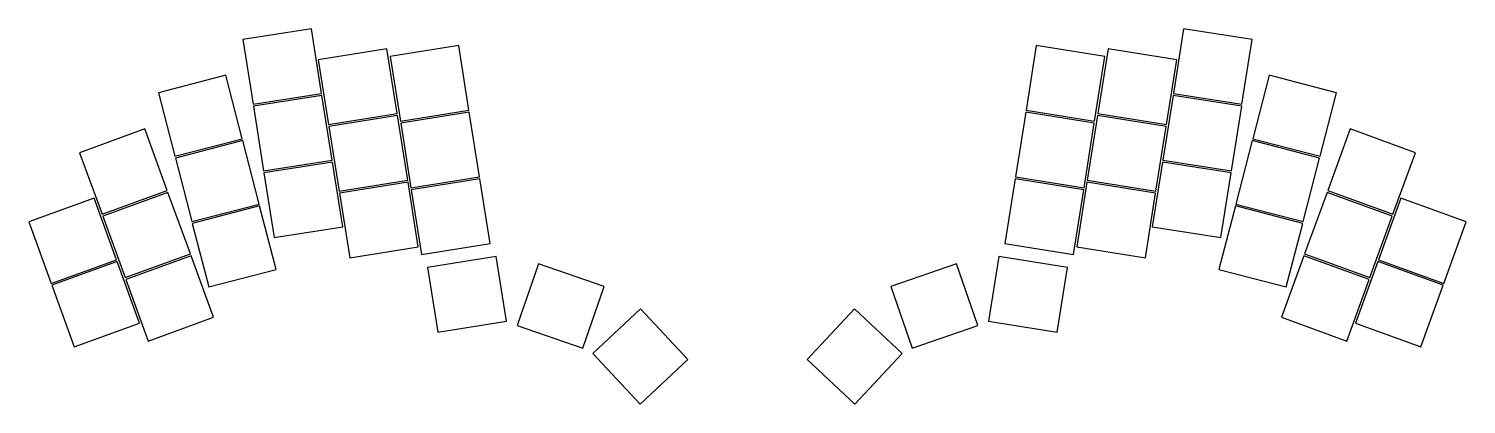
# Model space of a CAD drawing. Header units: millimetres. Extents: x 65 to 427, y -127 to -32.
import ezdxf

# ---------------------------------------------------------------- set-up
doc = ezdxf.new("R2010")
doc.units = ezdxf.units.MM

msp = doc.modelspace()

# ---------------------------------------------------------------- linework, layer by layer
for p, q in [((135.71, -32.05), (118.43, -34.79)), ((138.29, -48.35), (135.71, -32.05)), ((355.43, -32.05), (352.85, -48.35)), ((372.71, -34.79), (355.43, -32.05)), ((118.43, -34.79), (121.01, -51.09)), ((370.13, -51.09), (372.71, -34.79)), ((154.74, -37.14), (137.46, -39.88)), ((157.32, -53.43), (154.74, -37.14)), ((172.83, -36.3), (155.55, -39.03)), ((155.55, -39.03), (158.13, -55.33)), ((175.41, -52.59), (172.83, -36.3)), ((318.31, -36.3), (315.73, -52.59)), ((335.59, -39.03), (318.31, -36.3)), ((333.01, -55.33), (335.59, -39.03)), ((336.4, -37.14), (333.82, -53.43)), ((353.68, -39.88), (336.4, -37.14)), ((137.46, -39.88), (140.04, -56.17)), ((351.1, -56.17), (353.68, -39.88)), ((114.15, -43.79), (97.21, -48.17)), ((118.28, -59.76), (114.15, -43.79)), ((376.99, -43.79), (372.86, -59.76)), ((393.93, -48.17), (376.99, -43.79)), ((97.21, -48.17), (101.34, -64.15)), ((121.01, -51.09), (138.29, -48.35)), ((138.37, -48.84), (121.09, -51.58)), ((140.95, -65.14), (138.37, -48.84)), ((352.77, -48.84), (350.19, -65.14)), ((370.06, -51.58), (352.77, -48.84)), ((352.85, -48.35), (370.13, -51.09)), ((389.8, -64.15), (393.93, -48.17)), ((121.09, -51.58), (123.67, -67.88)), ((140.04, -56.17), (157.32, -53.43)), ((157.4, -53.93), (140.12, -56.67)), ((159.98, -70.23), (157.4, -53.93)), ((158.13, -55.33), (175.41, -52.59)), ((175.49, -53.09), (158.21, -55.83)), ((178.07, -69.38), (175.49, -53.09)), ((315.65, -53.09), (313.07, -69.38)), ((332.93, -55.83), (315.65, -53.09)), ((315.73, -52.59), (333.01, -55.33)), ((333.74, -53.93), (331.16, -70.23)), ((351.03, -56.67), (333.74, -53.93)), ((333.82, -53.43), (351.1, -56.17)), ((367.47, -67.88), (370.06, -51.58)), ((93.77, -57.31), (77.33, -63.29)), ((99.42, -72.81), (93.77, -57.31)), ((140.12, -56.67), (142.7, -72.96)), ((158.21, -55.83), (160.79, -72.12)), ((330.35, -72.12), (332.93, -55.83)), ((348.44, -72.96), (351.03, -56.67)), ((397.37, -57.31), (391.73, -72.81)), ((413.81, -63.29), (397.37, -57.31)), ((101.34, -64.15), (118.28, -59.76)), ((118.41, -60.25), (101.47, -64.63)), ((122.54, -76.22), (118.41, -60.25)), ((372.73, -60.25), (368.6, -76.22)), ((389.67, -64.63), (372.73, -60.25)), ((372.86, -59.76), (389.8, -64.15)), ((77.33, -63.29), (82.97, -78.8)), ((101.47, -64.63), (105.6, -80.6)), ((123.67, -67.88), (140.95, -65.14)), ((350.19, -65.14), (367.47, -67.88)), ((385.54, -80.6), (389.67, -64.63)), ((408.17, -78.8), (413.81, -63.29)), ((141.03, -65.63), (123.74, -68.37)), ((123.74, -68.37), (126.33, -84.67)), ((143.61, -81.93), (141.03, -65.63)), ((350.11, -65.63), (347.53, -81.93)), ((367.4, -68.37), (350.11, -65.63)), ((364.81, -84.67), (367.4, -68.37)), ((142.7, -72.96), (159.98, -70.23)), ((160.06, -70.72), (142.77, -73.46)), ((162.64, -87.02), (160.06, -70.72)), ((160.79, -72.12), (178.07, -69.38)), ((178.15, -69.88), (160.87, -72.62)), ((180.73, -86.18), (178.15, -69.88)), ((312.99, -69.88), (310.41, -86.18)), ((330.27, -72.62), (312.99, -69.88)), ((313.07, -69.38), (330.35, -72.12)), ((331.08, -70.72), (328.5, -87.02)), ((348.37, -73.46), (331.08, -70.72)), ((331.16, -70.23), (348.44, -72.96)), ((80.96, -74.74), (64.52, -80.72)), ((86.61, -90.24), (80.96, -74.74)), ((82.97, -78.8), (99.42, -72.81)), ((99.59, -73.28), (83.14, -79.27)), ((105.23, -88.79), (99.59, -73.28)), ((142.77, -73.46), (145.36, -89.75)), ((160.87, -72.62), (163.45, -88.91)), ((327.69, -88.91), (330.27, -72.62)), ((345.79, -89.75), (348.37, -73.46)), ((391.55, -73.28), (385.91, -88.79)), ((408, -79.27), (391.55, -73.28)), ((391.73, -72.81), (408.17, -78.8)), ((410.18, -74.74), (404.54, -90.24)), ((426.62, -80.72), (410.18, -74.74)), ((83.14, -79.27), (88.79, -94.77)), ((105.6, -80.6), (122.54, -76.22)), ((122.67, -76.71), (105.72, -81.09)), ((126.8, -92.68), (122.67, -76.71)), ((368.47, -76.71), (364.34, -92.68)), ((385.42, -81.09), (368.47, -76.71)), ((368.6, -76.22), (385.54, -80.6)), ((402.36, -94.77), (408, -79.27)), ((64.52, -80.72), (70.16, -96.23)), ((105.72, -81.09), (109.86, -97.06)), ((126.33, -84.67), (143.61, -81.93)), ((347.53, -81.93), (364.81, -84.67)), ((381.29, -97.06), (385.42, -81.09)), ((420.98, -96.23), (426.62, -80.72)), ((163.45, -88.91), (180.73, -86.18)), ((310.41, -86.18), (327.69, -88.91)), ((70.16, -96.23), (86.61, -90.24)), ((88.79, -94.77), (105.23, -88.79)), ((105.4, -89.25), (88.96, -95.24)), ((111.04, -104.76), (105.4, -89.25)), ((145.36, -89.75), (162.64, -87.02)), ((182.27, -89.48), (164.98, -92.21)), ((184.85, -105.77), (182.27, -89.48)), ((308.87, -89.48), (306.29, -105.77)), ((326.16, -92.21), (308.87, -89.48)), ((328.5, -87.02), (345.79, -89.75)), ((385.74, -89.25), (380.1, -104.76)), ((402.18, -95.24), (385.74, -89.25)), ((385.91, -88.79), (402.36, -94.77)), ((404.54, -90.24), (420.98, -96.23)), ((86.78, -90.71), (70.33, -96.7)), ((92.42, -106.22), (86.78, -90.71)), ((109.86, -97.06), (126.8, -92.68)), ((164.98, -92.21), (167.56, -108.51)), ((192.92, -91.26), (187.55, -106.86)), ((209.47, -96.96), (192.92, -91.26)), ((298.22, -91.26), (281.67, -96.96)), ((303.59, -106.86), (298.22, -91.26)), ((323.58, -108.51), (326.16, -92.21)), ((364.34, -92.68), (381.29, -97.06)), ((404.36, -90.71), (398.72, -106.22)), ((420.81, -96.7), (404.36, -90.71)), ((70.33, -96.7), (75.97, -112.2)), ((88.96, -95.24), (94.6, -110.75)), ((204.1, -112.56), (209.47, -96.96)), ((281.67, -96.96), (287.04, -112.56)), ((396.54, -110.75), (402.18, -95.24)), ((415.17, -112.2), (420.81, -96.7)), ((94.6, -110.75), (111.04, -104.76)), ((218.64, -102.62), (206.57, -113.87)), ((230.57, -115.42), (218.64, -102.62)), ((272.5, -102.62), (260.57, -115.42)), ((284.57, -113.87), (272.5, -102.62)), ((380.1, -104.76), (396.54, -110.75)), ((75.97, -112.2), (92.42, -106.22)), ((167.56, -108.51), (184.85, -105.77)), ((187.55, -106.86), (204.1, -112.56)), ((287.04, -112.56), (303.59, -106.86)), ((306.29, -105.77), (323.58, -108.51)), ((398.72, -106.22), (415.17, -112.2)), ((206.57, -113.87), (218.5, -126.67)), ((218.5, -126.67), (230.57, -115.42)), ((260.57, -115.42), (272.64, -126.67)), ((272.64, -126.67), (284.57, -113.87))]:
    msp.add_line(p, q)

doc.saveas('drawing.dxf')
